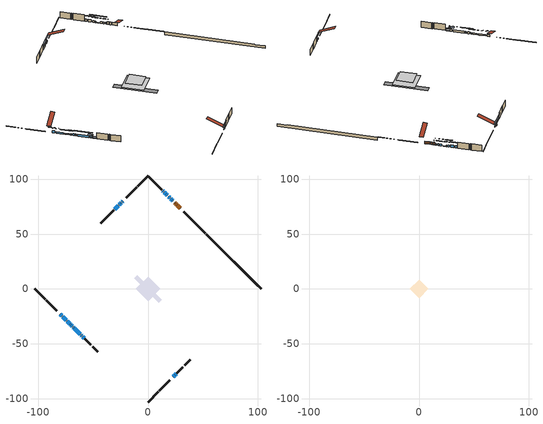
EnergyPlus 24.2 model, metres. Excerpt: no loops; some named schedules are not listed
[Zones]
conditioned space
 floor outside (Floor1 construction): -1.48,0 0,1.48 1.48,0 0,-1.48 z0.23
 floor adiabatic (AdiabaticFloorConstruction): -11.37,0 0,11.37 11.37,0 0,-11.37 z2.67
 floor foundation (Slab1 construction): -12.5,9.57 -9.57,12.5 12.5,-9.57 9.57,-12.5 z-2.11
 wall outside (RimJoist1 construction): 0,-102.84 9.54,-93.3 / -102.84,0 -93.3,-9.54 / 0,102.84 -9.54,93.3 / 52.18,50.66 42.65,60.2 z0.23:0.53
 wall outside (RimJoist2 construction): 10.19,-92.65 19.57,-83.27 / -92.65,-10.19 -83.27,-19.57 / -10.19,92.65 -19.57,83.27 / 41.99,60.85 32.61,70.23 z0.23:0.53
 wall outside (AdiabaticWallConstruction 1): 29.14,73.71 26.69,76.15 / 26.03,76.81 25.39,77.45 / 24.74,78.1 24.2,78.64 z0.23:2.26
 wall outside (AdiabaticWallConstruction): 23.54,79.3 23.24,79.6 / -70.58,-32.26 -70.28,-32.56 / 22.59,80.25 22.15,80.69 / 21.5,81.34 20.64,82.2 / -23.05,79.79 -23.48,79.36 / 18.32,84.52 18.2,84.64 / -25.29,77.55 -26.25,76.59 / 17.55,85.29 16.78,86.07 z0.23:1.45; 23.05,-79.79 24.22,-78.62 / -77.74,-25.1 -74.23,-28.61 / -73.57,-29.27 -71.24,-31.6 / -26.91,75.93 -30.41,72.43 z0.23:1.25; -79.79,-23.05 -78.39,-24.45 / -60.83,-42.01 -60.07,-42.77 z0.23:1.86; 24.87,-77.97 25.66,-77.18 / -69.63,-33.21 -68.77,-34.08 / -68.11,-34.73 -67.68,-35.16 / -67.02,-35.82 -61.48,-41.36 z0.23:1.68; 19.98,82.86 18.98,83.86 / -24.13,78.71 -24.64,78.2 z0.23:0.51; -59.42,-43.42 -58.16,-44.68 z0.23:0.44; 16.12,86.72 14.65,88.19 / 13.99,88.85 13.22,89.62 z0.23:2.01
 wall outside (Wall1 construction): 26.32,-76.52 31.83,-71.01 / -57.5,-45.34 -51.99,-50.85 / -31.07,71.77 -36.58,66.26 / 12.56,90.28 7.05,95.79 z0.23:5.11
 wall outside (Wall2 construction): 32.49,-70.35 32.71,-70.13 / -51.33,-51.51 -51.11,-51.73 / -37.24,65.6 -37.46,65.38 / 6.39,96.45 6.17,96.67 z0.23:5.11
 wall outside (Wall3 construction): 33.37,-69.47 38.22,-64.62 / -50.45,-52.39 -45.6,-57.24 / -38.12,64.72 -42.97,59.87 / 5.51,97.33 0.66,102.18 z0.23:5.11
 wall foundation (FoundationWall1 construction): 52.84,50,-2.11 52.84,50,0.23 97.84,5,0.23 97.84,5,-0.1 102.84,0,-0.1 102.84,0,-2.11
 window (WindowConstruction 15): 23.54,79.3 23.24,79.6 z0.23:1.45
 window (WindowConstruction 4): 23.05,-79.79 24.22,-78.63 z0.23:1.24
 window (WindowConstruction 5): -79.79,-23.05 -78.39,-24.45 z0.23:1.85
 window (WindowConstruction 6): -77.74,-25.1 -74.23,-28.61 z0.23:1.24
 window (WindowConstruction 7): -73.57,-29.27 -71.24,-31.6 z0.23:1.24
 window (WindowConstruction 16): -70.58,-32.26 -70.28,-32.56 z0.23:1.45
 window (WindowConstruction 8): 22.59,80.25 22.16,80.68 z0.23:1.45
 window (WindowConstruction 9): 21.5,81.34 20.64,82.2 z0.23:1.45
 window (WindowConstruction 10): -23.05,79.79 -23.48,79.36 z0.23:1.45
 window (WindowConstruction 11): 24.87,-77.97 25.66,-77.18 z0.23:1.68
 window (WindowConstruction 12): -69.63,-33.21 -68.77,-34.07 z0.23:1.68
 window (WindowConstruction 13): -68.11,-34.73 -67.68,-35.16 z0.23:1.68
 window (WindowConstruction 14): -67.02,-35.82 -61.48,-41.36 z0.23:1.68
 window (WindowConstruction 17): -60.83,-42.01 -60.07,-42.77 z0.23:1.85
 window (WindowConstruction 20): 19.98,82.86 18.98,83.86 z0.23:0.51
 window (WindowConstruction 21): 18.32,84.52 18.2,84.64 z0.23:1.45
 window (WindowConstruction 22): -24.13,78.71 -24.64,78.2 z0.23:0.51
 window (WindowConstruction 18): -59.42,-43.42 -58.16,-44.68 z0.23:0.43
 window (WindowConstruction 19): -25.29,77.55 -26.25,76.59 z0.23:1.45
 window (WindowConstruction): 17.55,85.29 16.78,86.06 z0.23:1.45
 window (WindowConstruction 1): 16.12,86.72 14.65,88.19 z0.23:2.01
 window (WindowConstruction 2): 13.99,88.85 13.22,89.62 z0.23:2.01
 window (WindowConstruction 3): -26.91,75.93 -30.41,72.43 z0.23:1.24
 door (Door): 29.13,73.71 26.69,76.15 z0.23:2.26
 door (Door 1): 26.03,76.81 25.39,77.45 z0.23:2.26
 door (Door 2): 24.74,78.11 24.2,78.64 z0.23:2.26
 ceiling adiabatic (AdiabaticFloorConstruction): 0,-11.37 11.37,0 0,11.37 -11.37,0 z2.67
attic - vented
 floor to conditioned space (Floor2 construction Reversed): -8.32,0 0,8.32 8.32,0 0,-8.32 z5.11
 roof outside (Roof1 construction): 22.39,-80.45,5.11 14.4,-72.46,9.82 12.23,-74.62,9.82 20.23,-82.62,5.11; -80.45,-22.39,5.11 -72.46,-14.4,9.82 -74.62,-12.23,9.82 -82.62,-20.23,5.11; -22.39,80.45,5.11 -14.4,72.46,9.82 -12.23,74.62,9.82 -20.23,82.62,5.11; 29.79,73.05,5.11 21.8,65.06,9.82 23.96,62.89,9.82 31.96,70.88,5.11
shading: 26.08,-76.76 21.18,-81.66 21.47,-81.95 26.37,-77.05 z3.88; -76.53,-26.31 -81.66,-21.18 -81.95,-21.47 -76.82,-26.61 z4.49; -72.36,-30.48 -79.6,-23.24 -79.89,-23.53 -72.66,-30.77 z3.88; -69.37,-33.47 -75.44,-27.4 -75.73,-27.69 -69.66,-33.76 z3.88; 20.29,82.55 24.45,78.39 24.74,78.68 20.58,82.84 z4.09; 18.77,84.07 23.36,79.48 23.66,79.77 19.06,84.36 z4.09; -25.34,77.5 -21.18,81.66 -21.47,81.95 -25.64,77.79 z4.09; 27.53,-75.31 23.01,-79.83 23.3,-80.13 27.82,-75.6 z4.32; -66.9,-35.94 -71.49,-31.35 -71.79,-31.64 -67.19,-36.23 z4.32; -65.81,-37.03 -69.98,-32.86 -70.27,-33.16 -66.1,-37.32 z4.32; -59.62,-43.22 -68.89,-33.95 -69.18,-34.24 -59.91,-43.51 z4.32; -59.21,-43.63 -61.69,-41.15 -62.77,-42.23 -60.29,-44.7 z3.07; 15.17,87.67 23.78,79.06 24.07,79.35 15.46,87.96 z5.89; -24.85,77.99 -23.92,78.92 -24.57,79.56 -25.49,78.64 z0.81; -57.3,-45.54 -60.28,-42.56 -61.35,-43.64 -58.37,-46.62 z1.65; 14.91,87.93 19.41,83.43 19.71,83.72 15.2,88.22 z4.09; 12.78,90.06 17.99,84.85 18.28,85.15 13.07,90.35 z4.65; 11.35,91.49 15.86,86.98 16.15,87.27 11.64,91.78 z4.65; -32.28,70.56 -25.04,77.8 -25.33,78.09 -32.57,70.85 z3.88
[Building]
Building 1: Terrain=Suburbs
[Site:Location]
Toronto City Centre_ON: Latitude {deg}=43.63; Longitude {deg}=-79.39; Time Zone {hr}=-5; Elevation {m}=77; Keep Site Location Information=Yes
[Site:GroundTemperature:Shallow]
5.01852, 3.26908, 3.12898, 3.95918, 7.29196, 10.6092, 13.4851, 15.3069, 15.4617, 13.9799, 11.1774, 7.9619
[Site:WaterMainsTemperature]
Calculation Method=Schedule; Temperature Schedule=mains temperature schedule
[Material] Roughness=Rough; Thermal Absorptance=0.9
Name | Thickness {m} | Conductivity {W/m-K} | Density {kg/m3} | Specific Heat {J/kg-K} | Solar Absorptance | Visible Absorptance
asphalt or fiberglass shingles | 0.00635 | 0.162714 | 1121.4 | 1465.45 | 0.4 | 0.4
ceiling loosefill ins | 0.169333 | 0.0480833 | 16.02 | 1046.75 | 0.7 | 0.7
ceiling stud and cavity | 0.1397 | 0.0874721 | 65.682 | 1177.47 | 0.7 | 0.7
concrete 4.0 in. | 0.1016 | 1.803125 | 2242.8 | 837.4 | 0.7 | 0.7
concrete 8.0 in. | 0.2032 | 1.803125 | 2242.8 | 837.4 | 0.7 | 0.7
door material | 0.04445 | 0.053851 | 512.64 | 1214.23 | 0.7 | 0.7
door material 1 | 0.04445 | 0.188738 | 512.64 | 1214.23 | 0.7 | 0.7
exterior vertical ins | 0.00241454 | 0.029427 | 32.04 | 1214.23 | 0.7 | 0.7
floor covering | 0.0127 | 0.0433444 | 54.468 | 1339.84 | 0.6 | 0.6
floor rigid ins | 0.103632 | 0.029427 | 32.04 | 1214.23 | 0.7 | 0.7
floor rigid ins 1; wall rigid ins 1 | 0.512978 | 0.029427 | 32.04 | 1214.23 | 0.7 | 0.7
floor stud and cavity | 0.1397 | 0.270595 | 92.3553 | 1139.71 | 0.7 | 0.7
floor stud and cavity 1 | 0.1397 | 1.75129 | 37.0049 | 1207.88 | 0.7 | 0.7
furniture material conditioned space 1 | 0.1524 | 0.115458 | 640.8 | 1214.23 | 0.6 | 0.6
gypsum board | 0.0127 | 0.160291 | 801 | 837.4 | 0.6 | 0.6
gypsum board 1 | 0.0127 | 0.160291 | 801 | 837.4 | 0.7 | 0.7
osb sheathing 0.5 in. | 0.0127 | 0.115458 | 512.64 | 1214.23 | 0.7 | 0.7
osb sheathing 0.75 in. | 0.01905 | 0.115458 | 512.64 | 1214.23 | 0.7 | 0.7
osb sheathing 2.0 in. | 0.0508 | 0.115458 | 512.64 | 1214.23 | 0.7 | 0.7
rim joist rigid ins; wall rigid ins | 0.051816 | 0.029427 | 32.04 | 1214.23 | 0.7 | 0.7
rim joist stud and cavity | 0.0508 | 0.0343624 | 125.044 | 1163.47 | 0.6 | 0.6
rim joist stud and cavity 1 | 0.0508 | 0.254006 | 125.044 | 1163.47 | 0.6 | 0.6
wall stud and cavity | 0.1397 | 0.15346 | 139.0536 | 1170.24 | 0.7 | 0.7
wall stud and cavity 1 | 0.1397 | 0.327855 | 139.0536 | 1170.24 | 0.7 | 0.7
wall stud and cavity 2 | 0.1397 | 0.157107 | 139.0536 | 1170.24 | 0.7 | 0.7
wall stud and cavity 3 | 0.0889 | 0.380278 | 52.3479 | 1209.89 | 0.7 | 0.7
wall stud and cavity 4 | 0.0889 | 0.391764 | 83.0341 | 1211.67 | 0.7 | 0.7
wood siding | 0.0254 | 0.102417 | 544.68 | 1172.36 | 0.4 | 0.4
wood siding 1; wood siding 2; wood siding 3 | 0.0254 | 0.102417 | 544.68 | 1172.36 | 0.7 | 0.7
[WindowMaterial:SimpleGlazingSystem]
Name | U-Factor {W/m2-K} | Solar Heat Gain Coefficient
WindowMaterial | 2.77825 | 0.66
WindowMaterial 1 | 2.79471 | 0.66
WindowMaterial 10 | 2.77541 | 0.54
WindowMaterial 11 | 2.75553 | 0.6
WindowMaterial 12 | 6.76988 | 0.73
WindowMaterial 13 | 2.78165 | 0.67
WindowMaterial 14 | 2.705567 | 0.45
WindowMaterial 15 | 3.07861 | 0.49
WindowMaterial 2 | 2.78847 | 0.62
WindowMaterial 3 | 2.78676 | 0.61
WindowMaterial 4 | 2.78619 | 0.6
WindowMaterial 5 | 2.78052 | 0.67
WindowMaterial 6 | 2.77314 | 0.53
WindowMaterial 7 | 2.78449 | 0.56
WindowMaterial 8 | 2.96789 | 0.62
WindowMaterial 9 | 2.787898 | 0.61
[Construction]
AdiabaticFloorConstruction: floor stud and cavity 1, floor rigid ins 1, osb sheathing 0.75 in., floor covering
AdiabaticWallConstruction: wood siding 2, wall rigid ins 1, wall stud and cavity 3, gypsum board
AdiabaticWallConstruction 1: wood siding 3, wall rigid ins 1, wall stud and cavity 3, gypsum board
Door; Door 1: door material
Door 2: door material 1
Floor1 construction: floor stud and cavity, floor rigid ins, osb sheathing 0.75 in., floor covering
Floor2 construction Reversed: gypsum board, ceiling stud and cavity, ceiling loosefill ins
FoundationWall1 construction: concrete 8.0 in., gypsum board 1
furniture construction conditioned space 1: furniture material conditioned space 1
PartitionWallConstruction: gypsum board, wall stud and cavity 4, gypsum board
RimJoist1 construction: wood siding 1, rim joist rigid ins, osb sheathing 2.0 in., rim joist stud and cavity
RimJoist2 construction: wood siding 1, rim joist rigid ins, osb sheathing 2.0 in., rim joist stud and cavity 1
Roof1 construction: asphalt or fiberglass shingles
Slab1 construction: concrete 4.0 in.
Wall1 construction: wood siding, wall rigid ins, osb sheathing 0.5 in., wall stud and cavity, gypsum board
Wall2 construction: wood siding, wall rigid ins, osb sheathing 0.5 in., wall stud and cavity 1, gypsum board
Wall3 construction: wood siding, wall rigid ins, osb sheathing 0.5 in., wall stud and cavity 2, gypsum board
WindowConstruction: WindowMaterial
WindowConstruction 1: WindowMaterial 1
WindowConstruction 10: WindowMaterial 8
WindowConstruction 11; WindowConstruction 14; WindowConstruction 3; WindowConstruction 4; WindowConstruction 6: WindowMaterial 3
WindowConstruction 12: WindowMaterial 9
WindowConstruction 13: WindowMaterial 10
WindowConstruction 15: WindowMaterial 11
WindowConstruction 16: WindowMaterial 12
WindowConstruction 17: WindowMaterial 13
WindowConstruction 18: WindowMaterial 14
WindowConstruction 19; WindowConstruction 7: WindowMaterial 5
WindowConstruction 2: WindowMaterial 2
WindowConstruction 20; WindowConstruction 21; WindowConstruction 22: WindowMaterial 15
WindowConstruction 5: WindowMaterial 4
WindowConstruction 8: WindowMaterial 6
WindowConstruction 9: WindowMaterial 7
[Zone] Multiplier=1; Part of Total Floor Area=Yes
Name | Volume {m3}
attic - vented | 104.405
conditioned space | 1025.8
[Space]
Name | Zone | Volume {m3}
attic - vented 1 | attic - vented | 104.405
conditioned space 1 | conditioned space | 1025.8
[ZoneInfiltration:EffectiveLeakageArea]
infil attic - vented 1: Zone or Space=attic - vented 1; Schedule=Always On Discrete; Effective Air Leakage Area {cm2}=5828.63; Stack Coefficient=0.000327526; Wind Coefficient=1.22277e-05
[ZoneMixing]
whole house fan mix: Zone or Space=attic - vented; Schedule=Always On Continuous; Design Flow Rate Calculation Method=Flow/Zone; Design Flow Rate {m3/s}=0; Source Zone or Space=conditioned space
[SurfaceProperty:ExposedFoundationPerimeter]
Slab1: Exposed Perimeter Calculation Method=TotalExposedPerimeter; Total Exposed Perimeter {m}=70.713
[InternalMass] Zone or ZoneList=conditioned space; Space or SpaceList=conditioned space 1
Name | Construction | Surface Area {m2}
furniture mass conditioned space 1 | furniture construction conditioned space 1 | 156.976
partition wall mass | PartitionWallConstruction | 392.44
[Lights]
interior lighting: Zone or ZoneList or Space or SpaceList=conditioned space 1; Schedule=interior lighting schedule; Design Level Calculation Method=LightingLevel; Lighting Level {W}=343.2; Return Air Fraction=0; Fraction Radiant=0.6; Fraction Visible=0.2; Fraction Replaceable=1
[People]
occupants: Zone or ZoneList or Space or SpaceList=conditioned space 1; Number of People Schedule=occupants schedule; Number of People Calculation Method=People; Number of People=3; Fraction Radiant=0.314171; Sensible Heat Fraction=0.56303; Activity Level Schedule=occupants activity schedule; Carbon Dioxide Generation Rate {m3/s-W}=0; Enable ASHRAE 55 Comfort Warnings=No; Mean Radiant Temperature Calculation Type=EnclosureAveraged
[ElectricEquipment] Zone or ZoneList or Space or SpaceList=conditioned space 1; Design Level Calculation Method=EquipmentLevel
Name | Schedule | Design Level {W} | Fraction Latent | Fraction Radiant | Fraction Lost
clothes dryer | clothes dryer schedule | 140.772 | 0.015 | 0.081 | 0.85
clothes washer | clothes washer schedule | 32.1985 | 0.03 | 0.162 | 0.7
cooking range | cooking range schedule | 215.147 | 0.08 | 0.432 | 0.2
dishwasher | dishwasher schedule | 66.8632 | 0.3 | 0.18 | 0.4
fridge | fridge schedule | 72.9452 | 0 | 0.6 | 0
mech vent bath fan 0 | mech vent bath fan 0 schedule | 35.8 | 0 | 0 | 1
mech vent bath fan 1 | mech vent bath fan 1 schedule | 35.8 | 0 | 0 | 1
mech vent bath fan 2 | mech vent bath fan 2 schedule | 79 | 0 | 0 | 1
mech vent house fan | mech vent house fan schedule | 0 | 0 | 0 | 1
mech vent house fan cfis | mech vent house fan cfis schedule | 0 | 0 | 0 | 0
misc plug loads | misc plug loads schedule | 494.7 | 0.045 | 0.513 | 0.1
whole house fan | Always On Discrete | 0 | 0 | 0 | 1
[OtherEquipment] Zone or ZoneList or Space or SpaceList=conditioned space 1; Design Level Calculation Method=EquipmentLevel
Name | Fuel Type | Schedule | Design Level {W} | Fraction Latent | Fraction Radiant | Fraction Lost
clothes dryer 1 | Electricity | clothes dryer schedule | 0 | 0.015 | 0.081 | 0.85
cooking range 1 | Electricity | cooking range schedule | 0 | 0.08 | 0.432 | 0.2
general water use latent | None | general water use schedule | 62.594 | 1 | 0 | 0
general water use sensible | None | general water use schedule | -61.6891 | 0 | 0.6 | 0
mech vent house fan latent load | None | Always On Discrete | 0 | 1 | 0 | 0
mech vent house fan sensible load | None | Always On Discrete | 0 | 0 | 0 | 0
water heater energy adjustment1 | Propane | Always On Discrete | 0.01 | 0 | 0 | 1
[ZoneInfiltration:DesignFlowRate] Zone or ZoneList or Space or SpaceList=conditioned space 1; Schedule=Always On Discrete; Design Flow Rate Calculation Method=Flow/Zone; Design Flow Rate {m3/s}=0
infil flow; natural vent flow; whole house fan flow
[Foundation:Kiva]
Foundation Kiva 1: Initial Indoor Air Temperature {C}=18; Wall Height Above Grade {m}=0.230002; Wall Depth Below Slab {m}=0.2032; Custom Block Material Name 1=exterior vertical ins; Custom Block Depth 1 {m}=2.34001; Custom Block X Position 1 {m}=0.2159; Custom Block Z Position 1 {m}=0
[Foundation:Kiva:Settings]
Soil Conductivity {W/m-K}=0.849921; Soil Density {kg/m3}=1842.3; Soil Specific Heat {J/kg-K}=418.7; Ground Solar Absorptivity=0.9; Ground Thermal Absorptivity=0.9; Ground Surface Roughness {m}=0.03; Far-Field Width {m}=40; Deep-Ground Boundary Condition=ZeroFlux; Deep-Ground Depth {m}=40; Minimum Cell Dimension {m}=0.2; Maximum Cell Growth Coefficient=3; Simulation Timestep=Timestep
[Exterior:Lights]
exterior lighting: Schedule=exterior lighting schedule; Design Level {W}=75.6
[Schedule:Constant]
Name | Hourly Value
Always On Continuous; mech vent house fan schedule; mech vent house fan cfis schedule; Always On Discrete | 1
occupants activity schedule | 117.228
fridge schedule | 0
[Schedule:Week:Daily]
interior lighting schedule Week Rule - Jan1-Jan27: interior lighting schedule day, interior lighting schedule day, interior lighting schedule day, interior lighting schedule day, interior lighting schedule day, interior lighting schedule day, interior lighting schedule day, interior lighting schedule default day, interior lighting schedule default day, interior lighting schedule default day, interior lighting schedule default day, interior lighting schedule default day
interior lighting schedule Week Rule - Jan28-Feb3: interior lighting schedule day, interior lighting schedule day, interior lighting schedule day, interior lighting schedule day, interior lighting schedule day 1, interior lighting schedule day 1, interior lighting schedule day 1, interior lighting schedule default day, interior lighting schedule default day, interior lighting schedule default day, interior lighting schedule default day, interior lighting schedule default day
interior lighting schedule Week Rule - Feb4-Feb24: interior lighting schedule day 1, interior lighting schedule day 1, interior lighting schedule day 1, interior lighting schedule day 1, interior lighting schedule day 1, interior lighting schedule day 1, interior lighting schedule day 1, interior lighting schedule default day, interior lighting schedule default day, interior lighting schedule default day, interior lighting schedule default day, interior lighting schedule default day
interior lighting schedule Week Rule - Feb25-Mar3: interior lighting schedule day 1, interior lighting schedule day 1, interior lighting schedule day 1, interior lighting schedule day 1, interior lighting schedule day 2, interior lighting schedule day 2, interior lighting schedule day 2, interior lighting schedule default day, interior lighting schedule default day, interior lighting schedule default day, interior lighting schedule default day, interior lighting schedule default day
interior lighting schedule Week Rule - Mar4-Mar31: interior lighting schedule day 2, interior lighting schedule day 2, interior lighting schedule day 2, interior lighting schedule day 2, interior lighting schedule day 2, interior lighting schedule day 2, interior lighting schedule day 2, interior lighting schedule default day, interior lighting schedule default day, interior lighting schedule default day, interior lighting schedule default day, interior lighting schedule default day
interior lighting schedule Week Rule - Apr1-Apr28: interior lighting schedule day 3, interior lighting schedule day 3, interior lighting schedule day 3, interior lighting schedule day 3, interior lighting schedule day 3, interior lighting schedule day 3, interior lighting schedule day 3, interior lighting schedule default day, interior lighting schedule default day, interior lighting schedule default day, interior lighting schedule default day, interior lighting schedule default day
interior lighting schedule Week Rule - Apr29-May5: interior lighting schedule day 3, interior lighting schedule day 3, interior lighting schedule day 4, interior lighting schedule day 4, interior lighting schedule day 4, interior lighting schedule day 4, interior lighting schedule day 4, interior lighting schedule default day, interior lighting schedule default day, interior lighting schedule default day, interior lighting schedule default day, interior lighting schedule default day
interior lighting schedule Week Rule - May6-May26: interior lighting schedule day 4, interior lighting schedule day 4, interior lighting schedule day 4, interior lighting schedule day 4, interior lighting schedule day 4, interior lighting schedule day 4, interior lighting schedule day 4, interior lighting schedule default day, interior lighting schedule default day, interior lighting schedule default day, interior lighting schedule default day, interior lighting schedule default day
interior lighting schedule Week Rule - May27-Jun2: interior lighting schedule day 4, interior lighting schedule day 4, interior lighting schedule day 4, interior lighting schedule day 4, interior lighting schedule day 4, interior lighting schedule day 5, interior lighting schedule day 5, interior lighting schedule default day, interior lighting schedule default day, interior lighting schedule default day, interior lighting schedule default day, interior lighting schedule default day
interior lighting schedule Week Rule - Jun3-Jun30: interior lighting schedule day 5, interior lighting schedule day 5, interior lighting schedule day 5, interior lighting schedule day 5, interior lighting schedule day 5, interior lighting schedule day 5, interior lighting schedule day 5, interior lighting schedule default day, interior lighting schedule default day, interior lighting schedule default day, interior lighting schedule default day, interior lighting schedule default day
interior lighting schedule Week Rule - Jul1-Jul28: interior lighting schedule day 6, interior lighting schedule day 6, interior lighting schedule day 6, interior lighting schedule day 6, interior lighting schedule day 6, interior lighting schedule day 6, interior lighting schedule day 6, interior lighting schedule default day, interior lighting schedule default day, interior lighting schedule default day, interior lighting schedule default day, interior lighting schedule default day
interior lighting schedule Week Rule - Jul29-Aug4: interior lighting schedule day 6, interior lighting schedule day 6, interior lighting schedule day 6, interior lighting schedule day 7, interior lighting schedule day 7, interior lighting schedule day 7, interior lighting schedule day 7, interior lighting schedule default day, interior lighting schedule default day, interior lighting schedule default day, interior lighting schedule default day, interior lighting schedule default day
interior lighting schedule Week Rule - Aug5-Aug25: interior lighting schedule day 7, interior lighting schedule day 7, interior lighting schedule day 7, interior lighting schedule day 7, interior lighting schedule day 7, interior lighting schedule day 7, interior lighting schedule day 7, interior lighting schedule default day, interior lighting schedule default day, interior lighting schedule default day, interior lighting schedule default day, interior lighting schedule default day
interior lighting schedule Week Rule - Aug26-Sep1: interior lighting schedule day 7, interior lighting schedule day 7, interior lighting schedule day 7, interior lighting schedule day 7, interior lighting schedule day 7, interior lighting schedule day 7, interior lighting schedule day 8, interior lighting schedule default day, interior lighting schedule default day, interior lighting schedule default day, interior lighting schedule default day, interior lighting schedule default day
interior lighting schedule Week Rule - Sep2-Sep29: interior lighting schedule day 8, interior lighting schedule day 8, interior lighting schedule day 8, interior lighting schedule day 8, interior lighting schedule day 8, interior lighting schedule day 8, interior lighting schedule day 8, interior lighting schedule default day, interior lighting schedule default day, interior lighting schedule default day, interior lighting schedule default day, interior lighting schedule default day
interior lighting schedule Week Rule - Sep30-Oct6: interior lighting schedule day 8, interior lighting schedule day 9, interior lighting schedule day 9, interior lighting schedule day 9, interior lighting schedule day 9, interior lighting schedule day 9, interior lighting schedule day 9, interior lighting schedule default day, interior lighting schedule default day, interior lighting schedule default day, interior lighting schedule default day, interior lighting schedule default day
interior lighting schedule Week Rule - Oct7-Oct27: interior lighting schedule day 9, interior lighting schedule day 9, interior lighting schedule day 9, interior lighting schedule day 9, interior lighting schedule day 9, interior lighting schedule day 9, interior lighting schedule day 9, interior lighting schedule default day, interior lighting schedule default day, interior lighting schedule default day, interior lighting schedule default day, interior lighting schedule default day
interior lighting schedule Week Rule - Oct28-Nov3: interior lighting schedule day 9, interior lighting schedule day 9, interior lighting schedule day 9, interior lighting schedule day 9, interior lighting schedule day 10, interior lighting schedule day 10, interior lighting schedule day 10, interior lighting schedule default day, interior lighting schedule default day, interior lighting schedule default day, interior lighting schedule default day, interior lighting schedule default day
interior lighting schedule Week Rule - Nov4-Nov24: interior lighting schedule day 10, interior lighting schedule day 10, interior lighting schedule day 10, interior lighting schedule day 10, interior lighting schedule day 10, interior lighting schedule day 10, interior lighting schedule day 10, interior lighting schedule default day, interior lighting schedule default day, interior lighting schedule default day, interior lighting schedule default day, interior lighting schedule default day
interior lighting schedule Week Rule - Nov25-Dec1: interior lighting schedule day 10, interior lighting schedule day 10, interior lighting schedule day 10, interior lighting schedule day 10, interior lighting schedule day 10, interior lighting schedule day 10, interior lighting schedule day 11, interior lighting schedule default day, interior lighting schedule default day, interior lighting schedule default day, interior lighting schedule default day, interior lighting schedule default day
interior lighting schedule Week Rule - Dec2-Dec31: interior lighting schedule day 11, interior lighting schedule day 11, interior lighting schedule day 11, interior lighting schedule day 11, interior lighting schedule day 11, interior lighting schedule day 11, interior lighting schedule day 11, interior lighting schedule default day, interior lighting schedule default day, interior lighting schedule default day, interior lighting schedule default day, interior lighting schedule default day
occupants schedule Week Rule - Jan1-Dec31: occupants schedule day, occupants schedule day, occupants schedule day, occupants schedule day, occupants schedule day, occupants schedule day, occupants schedule day, occupants schedule default day, occupants schedule default day, occupants schedule default day, occupants schedule default day, occupants schedule default day
clothes dryer schedule Week Rule - Jan1-Dec31: clothes dryer schedule day, clothes dryer schedule day, clothes dryer schedule day, clothes dryer schedule day, clothes dryer schedule day, clothes dryer schedule day, clothes dryer schedule day, clothes dryer schedule default day, clothes dryer schedule default day, clothes dryer schedule default day, clothes dryer schedule default day, clothes dryer schedule default day
clothes washer schedule Week Rule - Jan1-Dec31: clothes washer schedule day, clothes washer schedule day, clothes washer schedule day, clothes washer schedule day, clothes washer schedule day, clothes washer schedule day, clothes washer schedule day, clothes washer schedule default day, clothes washer schedule default day, clothes washer schedule default day, clothes washer schedule default day, clothes washer schedule default day
cooking range schedule Week Rule - Jan1-Dec31: cooking range schedule day, cooking range schedule day, cooking range schedule day, cooking range schedule day, cooking range schedule day, cooking range schedule day, cooking range schedule day, cooking range schedule default day, cooking range schedule default day, cooking range schedule default day, cooking range schedule default day, cooking range schedule default day
dishwasher schedule Week Rule - Jan1-Dec31: dishwasher schedule day, dishwasher schedule day, dishwasher schedule day, dishwasher schedule day, dishwasher schedule day, dishwasher schedule day, dishwasher schedule day, dishwasher schedule default day, dishwasher schedule default day, dishwasher schedule default day, dishwasher schedule default day, dishwasher schedule default day
mech vent bath fan 0 schedule Week Rule - Jan1-Dec31: mech vent bath fan 0 schedule day, mech vent bath fan 0 schedule day, mech vent bath fan 0 schedule day, mech vent bath fan 0 schedule day, mech vent bath fan 0 schedule day, mech vent bath fan 0 schedule day, mech vent bath fan 0 schedule day, mech vent bath fan 0 schedule default day, mech vent bath fan 0 schedule default day, mech vent bath fan 0 schedule default day, mech vent bath fan 0 schedule default day, mech vent bath fan 0 schedule default day
mech vent bath fan 1 schedule Week Rule - Jan1-Dec31: mech vent bath fan 1 schedule day, mech vent bath fan 1 schedule day, mech vent bath fan 1 schedule day, mech vent bath fan 1 schedule day, mech vent bath fan 1 schedule day, mech vent bath fan 1 schedule day, mech vent bath fan 1 schedule day, mech vent bath fan 1 schedule default day, mech vent bath fan 1 schedule default day, mech vent bath fan 1 schedule default day, mech vent bath fan 1 schedule default day, mech vent bath fan 1 schedule default day
mech vent bath fan 2 schedule Week Rule - Jan1-Dec31: mech vent bath fan 2 schedule day, mech vent bath fan 2 schedule day, mech vent bath fan 2 schedule day, mech vent bath fan 2 schedule day, mech vent bath fan 2 schedule day, mech vent bath fan 2 schedule day, mech vent bath fan 2 schedule day, mech vent bath fan 2 schedule default day, mech vent bath fan 2 schedule default day, mech vent bath fan 2 schedule default day, mech vent bath fan 2 schedule default day, mech vent bath fan 2 schedule default day
misc plug loads schedule Week Rule - Jan1-Dec31: misc plug loads schedule day, misc plug loads schedule day, misc plug loads schedule day, misc plug loads schedule day, misc plug loads schedule day, misc plug loads schedule day, misc plug loads schedule day, misc plug loads schedule default day, misc plug loads schedule default day, misc plug loads schedule default day, misc plug loads schedule default day, misc plug loads schedule default day
general water use schedule Week Rule - Jan1-Dec31: general water use schedule day, general water use schedule day, general water use schedule day, general water use schedule day, general water use schedule day, general water use schedule day, general water use schedule day, general water use schedule default day, general water use schedule default day, general water use schedule default day, general water use schedule default day, general water use schedule default day
exterior lighting schedule Week Rule - Jan1-Jan27: exterior lighting schedule day, exterior lighting schedule day, exterior lighting schedule day, exterior lighting schedule day, exterior lighting schedule day, exterior lighting schedule day, exterior lighting schedule day, exterior lighting schedule default day, exterior lighting schedule default day, exterior lighting schedule default day, exterior lighting schedule default day, exterior lighting schedule default day
exterior lighting schedule Week Rule - Jan28-Feb3: exterior lighting schedule day, exterior lighting schedule day, exterior lighting schedule day, exterior lighting schedule day, exterior lighting schedule day 1, exterior lighting schedule day 1, exterior lighting schedule day 1, exterior lighting schedule default day, exterior lighting schedule default day, exterior lighting schedule default day, exterior lighting schedule default day, exterior lighting schedule default day
exterior lighting schedule Week Rule - Feb4-Feb24: exterior lighting schedule day 1, exterior lighting schedule day 1, exterior lighting schedule day 1, exterior lighting schedule day 1, exterior lighting schedule day 1, exterior lighting schedule day 1, exterior lighting schedule day 1, exterior lighting schedule default day, exterior lighting schedule default day, exterior lighting schedule default day, exterior lighting schedule default day, exterior lighting schedule default day
exterior lighting schedule Week Rule - Feb25-Mar3: exterior lighting schedule day 1, exterior lighting schedule day 1, exterior lighting schedule day 1, exterior lighting schedule day 1, exterior lighting schedule day 2, exterior lighting schedule day 2, exterior lighting schedule day 2, exterior lighting schedule default day, exterior lighting schedule default day, exterior lighting schedule default day, exterior lighting schedule default day, exterior lighting schedule default day
exterior lighting schedule Week Rule - Mar4-Mar31: exterior lighting schedule day 2, exterior lighting schedule day 2, exterior lighting schedule day 2, exterior lighting schedule day 2, exterior lighting schedule day 2, exterior lighting schedule day 2, exterior lighting schedule day 2, exterior lighting schedule default day, exterior lighting schedule default day, exterior lighting schedule default day, exterior lighting schedule default day, exterior lighting schedule default day
exterior lighting schedule Week Rule - Apr1-Apr28: exterior lighting schedule day 3, exterior lighting schedule day 3, exterior lighting schedule day 3, exterior lighting schedule day 3, exterior lighting schedule day 3, exterior lighting schedule day 3, exterior lighting schedule day 3, exterior lighting schedule default day, exterior lighting schedule default day, exterior lighting schedule default day, exterior lighting schedule default day, exterior lighting schedule default day
exterior lighting schedule Week Rule - Apr29-May5: exterior lighting schedule day 3, exterior lighting schedule day 3, exterior lighting schedule day 4, exterior lighting schedule day 4, exterior lighting schedule day 4, exterior lighting schedule day 4, exterior lighting schedule day 4, exterior lighting schedule default day, exterior lighting schedule default day, exterior lighting schedule default day, exterior lighting schedule default day, exterior lighting schedule default day
exterior lighting schedule Week Rule - May6-May26: exterior lighting schedule day 4, exterior lighting schedule day 4, exterior lighting schedule day 4, exterior lighting schedule day 4, exterior lighting schedule day 4, exterior lighting schedule day 4, exterior lighting schedule day 4, exterior lighting schedule default day, exterior lighting schedule default day, exterior lighting schedule default day, exterior lighting schedule default day, exterior lighting schedule default day
[Schedule:Year]
interior lighting schedule: interior lighting schedule Week Rule - Jan1-Jan27, 1, 1, 1, 27, interior lighting schedule Week Rule - Jan28-Feb3, 1, 28, 2, 3, interior lighting schedule Week Rule - Feb4-Feb24, 2, 4, 2, 24, interior lighting schedule Week Rule - Feb25-Mar3, 2, 25, 3, 3, interior lighting schedule Week Rule - Mar4-Mar31, 3, 4, 3, 31, interior lighting schedule Week Rule - Apr1-Apr28, 4, 1, 4, 28, interior lighting schedule Week Rule - Apr29-May5, 4, 29, 5, 5, interior lighting schedule Week Rule - May6-May26, 5, 6, 5, 26, interior lighting schedule Week Rule - May27-Jun2, 5, 27, 6, 2, interior lighting schedule Week Rule - Jun3-Jun30, 6, 3, 6, 30, interior lighting schedule Week Rule - Jul1-Jul28, 7, 1, 7, 28, interior lighting schedule Week Rule - Jul29-Aug4, 7, 29, 8, 4, interior lighting schedule Week Rule - Aug5-Aug25, 8, 5, 8, 25, interior lighting schedule Week Rule - Aug26-Sep1, 8, 26, 9, 1, interior lighting schedule Week Rule - Sep2-Sep29, 9, 2, 9, 29, interior lighting schedule Week Rule - Sep30-Oct6, 9, 30, 10, 6, interior lighting schedule Week Rule - Oct7-Oct27, 10, 7, 10, 27, interior lighting schedule Week Rule - Oct28-Nov3, 10, 28, 11, 3, interior lighting schedule Week Rule - Nov4-Nov24, 11, 4, 11, 24, interior lighting schedule Week Rule - Nov25-Dec1, 11, 25, 12, 1, interior lighting schedule Week Rule - Dec2-Dec31, 12, 2, 12, 31
occupants schedule: occupants schedule Week Rule - Jan1-Dec31, 1, 1, 12, 31
clothes dryer schedule: clothes dryer schedule Week Rule - Jan1-Dec31, 1, 1, 12, 31
clothes washer schedule: clothes washer schedule Week Rule - Jan1-Dec31, 1, 1, 12, 31
cooking range schedule: cooking range schedule Week Rule - Jan1-Dec31, 1, 1, 12, 31
dishwasher schedule: dishwasher schedule Week Rule - Jan1-Dec31, 1, 1, 12, 31
mech vent bath fan 0 schedule: mech vent bath fan 0 schedule Week Rule - Jan1-Dec31, 1, 1, 12, 31
mech vent bath fan 1 schedule: mech vent bath fan 1 schedule Week Rule - Jan1-Dec31, 1, 1, 12, 31
mech vent bath fan 2 schedule: mech vent bath fan 2 schedule Week Rule - Jan1-Dec31, 1, 1, 12, 31
misc plug loads schedule: misc plug loads schedule Week Rule - Jan1-Dec31, 1, 1, 12, 31
general water use schedule: general water use schedule Week Rule - Jan1-Dec31, 1, 1, 12, 31
exterior lighting schedule: exterior lighting schedule Week Rule - Jan1-Jan27, 1, 1, 1, 27, exterior lighting schedule Week Rule - Jan28-Feb3, 1, 28, 2, 3, exterior lighting schedule Week Rule - Feb4-Feb24, 2, 4, 2, 24, exterior lighting schedule Week Rule - Feb25-Mar3, 2, 25, 3, 3, exterior lighting schedule Week Rule - Mar4-Mar31, 3, 4, 3, 31, exterior lighting schedule Week Rule - Apr1-Apr28, 4, 1, 4, 28, exterior lighting schedule Week Rule - Apr29-May5, 4, 29, 5, 5, exterior lighting schedule Week Rule - May6-May26, 5, 6, 5, 26, exterior lighting schedule Week Rule - May27-Jun2, 5, 27, 6, 2, exterior lighting schedule Week Rule - Jun3-Jun30, 6, 3, 6, 30, exterior lighting schedule Week Rule - Jul1-Jul28, 7, 1, 7, 28, exterior lighting schedule Week Rule - Jul29-Aug4, 7, 29, 8, 4, exterior lighting schedule Week Rule - Aug5-Aug25, 8, 5, 8, 25, exterior lighting schedule Week Rule - Aug26-Sep1, 8, 26, 9, 1, exterior lighting schedule Week Rule - Sep2-Sep29, 9, 2, 9, 29, exterior lighting schedule Week Rule - Sep30-Oct6, 9, 30, 10, 6, exterior lighting schedule Week Rule - Oct7-Oct27, 10, 7, 10, 27, exterior lighting schedule Week Rule - Oct28-Nov3, 10, 28, 11, 3, exterior lighting schedule Week Rule - Nov4-Nov24, 11, 4, 11, 24, exterior lighting schedule Week Rule - Nov25-Dec1, 11, 25, 12, 1, exterior lighting schedule Week Rule - Dec2-Dec31, 12, 2, 12, 31
[Schedule:Compact]
mains temperature schedule: Through: 01/01, For: AllDays, Until: 24:00, 8.80333, Through: 01/02, For: AllDays, Until: 24:00, 8.74333, Through: 01/03, For: AllDays, Until: 24:00, 8.68389, Through: 01/04, For: AllDays, Until: 24:00, 8.62611, Through: 01/05, For: AllDays, Until: 24:00, 8.56944, Through: 01/06, For: AllDays, Until: 24:00, 8.51389, Through: 01/07, For: AllDays, Until: 24:00, 8.45944, Through: 01/08, For: AllDays, Until: 24:00, 8.40611, Through: 01/09, For: AllDays, Until: 24:00, 8.35389, Through: 01/10, For: AllDays, Until: 24:00, 8.30278, Through: 01/11, For: AllDays, Until: 24:00, 8.25333, Through: 01/12, For: AllDays, Until: 24:00, 8.205, Through: 01/13, For: AllDays, Until: 24:00, 8.15778, Through: 01/14, For: AllDays, Until: 24:00, 8.11222, Through: 01/15, For: AllDays, Until: 24:00, 8.06778, Through: 01/16, For: AllDays, Until: 24:00, 8.02444, Through: 01/17, For: AllDays, Until: 24:00, 7.98222, Through: 01/18, For: AllDays, Until: 24:00, 7.94167, Through: 01/19, For: AllDays, Until: 24:00, 7.90222, Through: 01/20, For: AllDays, Until: 24:00, 7.86444, Through: 01/21, For: AllDays, Until: 24:00, 7.82778, Through: 01/22, For: AllDays, Until: 24:00, 7.79278, Through: 01/23, For: AllDays, Until: 24:00, 7.75889, Through: 01/24, For: AllDays, Until: 24:00, 7.72667, Through: 01/25, For: AllDays, Until: 24:00, 7.69556, Through: 01/26, For: AllDays, Until: 24:00, 7.66611, Through: 01/27, For: AllDays, Until: 24:00, 7.63778, Through: 01/28, For: AllDays, Until: 24:00, 7.61111, Through: 01/29, For: AllDays, Until: 24:00, 7.58556, Through: 01/30, For: AllDays, Until: 24:00, 7.56167, Through: 01/31, For: AllDays, Until: 24:00, 7.53944, Through: 02/01, For: AllDays, Until: 24:00, 7.51833, Through: 02/02, For: AllDays, Until: 24:00, 7.49889, Through: 02/03, For: AllDays, Until: 24:00, 7.48111, Through: 02/04, For: AllDays, Until: 24:00, 7.46444, Through: 02/05, For: AllDays, Until: 24:00, 7.44944, Through: 02/06, For: AllDays, Until: 24:00, 7.43556, Through: 02/07, For: AllDays, Until: 24:00, 7.42333, Through: 02/08, For: AllDays, Until: 24:00, 7.41278, Through: 02/09, For: AllDays, Until: 24:00, 7.40389, Through: 02/10, For: AllDays, Until: 24:00, 7.39611, Through: 02/11, For: AllDays, Until: 24:00, 7.39, Through: 02/12, For: AllDays, Until: 24:00, 7.38556, Through: 02/13, For: AllDays, Until: 24:00, 7.38222, Through: 02/14, For: AllDays, Until: 24:00, 7.38056, Through: 02/15, For: AllDays, Until: 24:00, 7.38056, Through: 02/16, For: AllDays, Until: 24:00, 7.38222, Through: 02/17, For: AllDays, Until: 24:00, 7.385, Through: 02/18, For: AllDays, Until: 24:00, 7.38944, Through: 02/19, For: AllDays, Until: 24:00, 7.395, Through: 02/20, For: AllDays, Until: 24:00, 7.40278, Through: 02/21, For: AllDays, Until: 24:00, 7.41167, Through: 02/22, For: AllDays, Until: 24:00, 7.42222, Through: 02/23, For: AllDays, Until: 24:00, 7.43389, Through: 02/24, For: AllDays, Until: 24:00, 7.44722, Through: 02/25, For: AllDays, Until: 24:00, 7.46222, Through: 02/26, For: AllDays, Until: 24:00, 7.47833, Through: 02/27, For: AllDays, Until: 24:00, 7.49611, Through: 02/28, For: AllDays, Until: 24:00, 7.51556, Through: 03/01, For: AllDays, Until: 24:00, 7.53667, Through: 03/02, For: AllDays, Until: 24:00, 7.55889, Through: 03/03, For: AllDays, Until: 24:00, 7.58222, Through: 03/04, For: AllDays, Until: 24:00, 7.60722, Through: 03/05, For: AllDays, Until: 24:00, 7.63389, Through: 03/06, For: AllDays, Until: 24:00, 7.66222, Through: 03/07, For: AllDays, Until: 24:00, 7.69111, Through: 03/08, For: AllDays, Until: 24:00, 7.72222, Through: 03/09, For: AllDays, Until: 24:00, 7.75444, Through: 03/10, For: AllDays, Until: 24:00, 7.78778, Through: 03/11, For: AllDays, Until: 24:00, 7.82278, Through: 03/12, For: AllDays, Until: 24:00, 7.85944, Through: 03/13, For: AllDays, Until: 24:00, 7.89722, Through: 03/14, For: AllDays, Until: 24:00, 7.93611, Through: 03/15, For: AllDays, Until: 24:00, 7.97667, Through: 03/16, For: AllDays, Until: 24:00, 8.01833, Through: 03/17, For: AllDays, Until: 24:00, 8.06167, Through: 03/18, For: AllDays, Until: 24:00, 8.10611, Through: 03/19, For: AllDays, Until: 24:00, 8.15167, Through: 03/20, For: AllDays, Until: 24:00, 8.19833, Through: 03/21, For: AllDays, Until: 24:00, 8.24667, Through: 03/22, For: AllDays, Until: 24:00, 8.29611, Through: 03/23, For: AllDays, Until: 24:00, 8.34667, Through: 03/24, For: AllDays, Until: 24:00, 8.39889, Through: 03/25, For: AllDays, Until: 24:00, 8.45167, Through: 03/26, For: AllDays, Until: 24:00, 8.50611, Through: 03/27, For: AllDays, Until: 24:00, 8.56167, Through: 03/28, For: AllDays, Until: 24:00, 8.61833, Through: 03/29, For: AllDays, Until: 24:00, 8.67611, Through: 03/30, For: AllDays, Until: 24:00, 8.735, Through: 03/31, For: AllDays, Until: 24:00, 8.795, Through: 04/01, For: AllDays, Until: 24:00, 8.85611, Through: 04/02, For: AllDays, Until: 24:00, 8.91833, Through: 04/03, For: AllDays, Until: 24:00, 8.98167, Through: 04/04, For: AllDays, Until: 24:00, 9.04556, Through: 04/05, For: AllDays, Until: 24:00, 9.11111, Through: 04/06, For: AllDays, Until: 24:00, 9.17722, Through: 04/07, For: AllDays, Until: 24:00, 9.24444, Through: 04/08, For: AllDays, Until: 24:00, 9.31222, Through: 04/09, For: AllDays, Until: 24:00, 9.38167, Through: 04/10, For: AllDays, Until: 24:00, 9.45167, Through: 04/11, For: AllDays, Until: 24:00, 9.52222, Through: 04/12, For: AllDays, Until: 24:00, 9.59444, Through: 04/13, For: AllDays, Until: 24:00, 9.66667, Through: 04/14, For: AllDays, Until: 24:00, 9.74, Through: 04/15, For: AllDays, Until: 24:00, 9.81444, Through: 04/16, For: AllDays, Until: 24:00, 9.88944, Through: 04/17, For: AllDays, Until: 24:00, 9.96556, Through: 04/18, For: AllDays, Until: 24:00, 10.0417, Through: 04/19, For: AllDays, Until: 24:00, 10.1189, Through: 04/20, For: AllDays, Until: 24:00, 10.1972, Through: 04/21, For: AllDays, Until: 24:00, 10.2756, Through: 04/22, For: AllDays, Until: 24:00, 10.355, Through: 04/23, For: AllDays, Until: 24:00, 10.435, Through: 04/24, For: AllDays, Until: 24:00, 10.515, Through: 04/25, For: AllDays, Until: 24:00, 10.5961, Through: 04/26, For: AllDays, Until: 24:00, 10.6778, Through: 04/27, For: AllDays, Until: 24:00, 10.76, Through: 04/28, For: AllDays, Until: 24:00, 10.8428, Through: 04/29, For: AllDays, Until: 24:00, 10.9261, Through: 04/30, For: AllDays, Until: 24:00, 11.0094, Through: 05/01, For: AllDays, Until: 24:00, 11.0933, Through: 05/02, For: AllDays, Until: 24:00, 11.1778, Through: 05/03, For: AllDays, Until: 24:00, 11.2628, Through: 05/04, For: AllDays, Until: 24:00, 11.3478, Through: 05/05, For: AllDays, Until: 24:00, 11.4333, Through: 05/06, For: AllDays, Until: 24:00, 11.5189, Through: 05/07, For: AllDays, Until: 24:00, 11.605, Through: 05/08, For: AllDays, Until: 24:00, 11.6917, Through: 05/09, For: AllDays, Until: 24:00, 11.7778, Through: 05/10, For: AllDays, Until: 24:00, 11.865, Through: 05/11, For: AllDays, Until: 24:00, 11.9517, Through: 05/12, For: AllDays, Until: 24:00, 12.0389, Through: 05/13, For: AllDays, Until: 24:00, 12.1261, Through: 05/14, For: AllDays, Until: 24:00, 12.2133, Through: 05/15, For: AllDays, Until: 24:00, 12.3006, Through: 05/16, For: AllDays, Until: 24:00, 12.3883, Through: 05/17, For: AllDays, Until: 24:00, 12.4756, Through: 05/18, For: AllDays, Until: 24:00, 12.5628, Through: 05/19, For: AllDays, Until: 24:00, 12.6506, Through: 05/20, For: AllDays, Until: 24:00, 12.7378, Through: 05/21, For: AllDays, Until: 24:00, 12.825, Through: 05/22, For: AllDays, Until: 24:00, 12.9122, Through: 05/23, For: AllDays, Until: 24:00, 12.9994, Through: 05/24, For: AllDays, Until: 24:00, 13.0861, Through: 05/25, For: AllDays, Until: 24:00, 13.1728, Through: 05/26, For: AllDays, Until: 24:00, 13.2594, Through: 05/27, For: AllDays, Until: 24:00, 13.3456, Through: 05/28, For: AllDays, Until: 24:00, 13.4317, Through: 05/29, For: AllDays, Until: 24:00, 13.5172, Through: 05/30, For: AllDays, Until: 24:00, 13.6028, Through: 05/31, For: AllDays, Until: 24:00, 13.6878, Through: 06/01, For: AllDays, Until: 24:00, 13.7722, Through: 06/02, For: AllDays, Until: 24:00, 13.8567, Through: 06/03, For: AllDays, Until: 24:00, 13.9406, Through: 06/04, For: AllDays, Until: 24:00, 14.0239, Through: 06/05, For: AllDays, Until: 24:00, 14.1067, Through: 06/06, For: AllDays, Until: 24:00, 14.1894, Through: 06/07, For: AllDays, Until: 24:00, 14.2711, Through: 06/08, For: AllDays, Until: 24:00, 14.3528, Through: 06/09, For: AllDays, Until: 24:00, 14.4339, Through: 06/10, For: AllDays, Until: 24:00, 14.5139, Through: 06/11, For: AllDays, Until: 24:00, 14.5939, Through: 06/12, For: AllDays, Until: 24:00, 14.6728, Through: 06/13, For: AllDays, Until: 24:00, 14.7511, Through: 06/14, For: AllDays, Until: 24:00, 14.8289, Through: 06/15, For: AllDays, Until: 24:00, 14.9061, Through: 06/16, For: AllDays, Until: 24:00, 14.9822, Through: 06/17, For: AllDays, Until: 24:00, 15.0578, Through: 06/18, For: AllDays, Until: 24:00, 15.1328, Through: 06/19, For: AllDays, Until: 24:00, 15.2067, Through: 06/20, For: AllDays, Until: 24:00, 15.28, Through: 06/21, For: AllDays, Until: 24:00, 15.3522, Through: 06/22, For: AllDays, Until: 24:00, 15.4239, Through: 06/23, For: AllDays, Until: 24:00, 15.4944, Through: 06/24, For: AllDays, Until: 24:00, 15.5639, Through: 06/25, For: AllDays, Until: 24:00, 15.6328, Through: 06/26, For: AllDays, Until: 24:00, 15.7006, Through: 06/27, For: AllDays, Until: 24:00, 15.7678, Through: 06/28, For: AllDays, Until: 24:00, 15.8333, Through: 06/29, For: AllDays, Until: 24:00, 15.8983, Through: 06/30, For: AllDays, Until: 24:00, 15.9622, Through: 07/01, For: AllDays, Until: 24:00, 16.025, Through: 07/02, For: AllDays, Until: 24:00, 16.0872, Through: 07/03, For: AllDays, Until: 24:00, 16.1478, Through: 07/04, For: AllDays, Until: 24:00, 16.2072, Through: 07/05, For: AllDays, Until: 24:00, 16.2661, Through: 07/06, For: AllDays, Until: 24:00, 16.3233, Through: 07/07, For: AllDays, Until: 24:00, 16.3794, Through: 07/08, For: AllDays, Until: 24:00, 16.435, Through: 07/09, For: AllDays, Until: 24:00, 16.4889, Through: 07/10, For: AllDays, Until: 24:00, 16.5417, Through: 07/11, For: AllDays, Until: 24:00, 16.5928, Through: 07/12, For: AllDays, Until: 24:00, 16.6433, Through: 07/13, For: AllDays, Until: 24:00, 16.6922, Through: 07/14, For: AllDays, Until: 24:00, 16.74, Through: 07/15, For: AllDays, Until: 24:00, 16.7867, Through: 07/16, For: AllDays, Until: 24:00, 16.8322, Through: 07/17, For: AllDays, Until: 24:00, 16.8761, Through: 07/18, For: AllDays, Until: 24:00, 16.9189, Through: 07/19, For: AllDays, Until: 24:00, 16.96, Through: 07/20, For: AllDays, Until: 24:00, 17, Through: 07/21, For: AllDays, Until: 24:00, 17.0389, Through: 07/22, For: AllDays, Until: 24:00, 17.0761, Through: 07/23, For: AllDays, Until: 24:00, 17.1122, Through: 07/24, For: AllDays, Until: 24:00, 17.1467, Through: 07/25, For: AllDays, Until: 24:00, 17.18, Through: 07/26, For: AllDays, Until: 24:00, 17.2117, Through: 07/27, For: AllDays, Until: 24:00, 17.2422, Through: 07/28, For: AllDays, Until: 24:00, 17.2711, Through: 07/29, For: AllDays, Until: 24:00, 17.2983, Through: 07/30, For: AllDays, Until: 24:00, 17.3244, Through: 07/31, For: AllDays, Until: 24:00, 17.3494, Through: 08/01, For: AllDays, Until: 24:00, 17.3728, Through: 08/02, For: AllDays, Until: 24:00, 17.3944, Through: 08/03, For: AllDays, Until: 24:00, 17.4144, Through: 08/04, For: AllDays, Until: 24:00, 17.4333, Through: 08/05, For: AllDays, Until: 24:00, 17.4506, Through: 08/06, For: AllDays, Until: 24:00, 17.4667, Through: 08/07, For: AllDays, Until: 24:00, 17.4811, Through: 08/08, For: AllDays, Until: 24:00, 17.4939, Through: 08/09, For: AllDays, Until: 24:00, 17.5056, Through: 08/10, For: AllDays, Until: 24:00, 17.5156, Through: 08/11, For: AllDays, Until: 24:00, 17.5239, Through: 08/12, For: AllDays, Until: 24:00, 17.5311, Through: 08/13, For: AllDays, Until: 24:00, 17.5361, Through: 08/14, For: AllDays, Until: 24:00, 17.54, Through: 08/15, For: AllDays, Until: 24:00, 17.5428, Through: 08/16, For: AllDays, Until: 24:00, 17.5439, Through: 08/17, For: AllDays, Until: 24:00, 17.5433, Through: 08/18, For: AllDays, Until: 24:00, 17.5411, Through: 08/19, For: AllDays, Until: 24:00, 17.5372, Through: 08/20, For: AllDays, Until: 24:00, 17.5322, Through: 08/21, For: AllDays, Until: 24:00, 17.5256, Through: 08/22, For: AllDays, Until: 24:00, 17.5178, Through: 08/23, For: AllDays, Until: 24:00, 17.5083, Through: 08/24, For: AllDays, Until: 24:00, 17.4972, Through: 08/25, For: AllDays, Until: 24:00, 17.4844, Through: 08/26, For: AllDays, Until: 24:00, 17.4706, Through: 08/27, For: AllDays, Until: 24:00, 17.455, Through: 08/28, For: AllDays, Until: 24:00, 17.4378, Through: 08/29, For: AllDays, Until: 24:00, 17.4194, Through: 08/30, For: AllDays, Until: 24:00, 17.3994, Through: 08/31, For: AllDays, Until: 24:00, 17.3778, Through: 09/01, For: AllDays, Until: 24:00, 17.355, Through: 09/02, For: AllDays, Until: 24:00, 17.3311, Through: 09/03, For: AllDays, Until: 24:00, 17.305, Through: 09/04, For: AllDays, Until: 24:00, 17.2778, Through: 09/05, For: AllDays, Until: 24:00, 17.2494, Through: 09/06, For: AllDays, Until: 24:00, 17.2194, Through: 09/07, For: AllDays, Until: 24:00, 17.1878, Through: 09/08, For: AllDays, Until: 24:00, 17.155, Through: 09/09, For: AllDays, Until: 24:00, 17.1206, Through: 09/10, For: AllDays, Until: 24:00, 17.085, Through: 09/11, For: AllDays, Until: 24:00, 17.0483, Through: 09/12, For: AllDays, Until: 24:00, 17.01, Through: 09/13, For: AllDays, Until: 24:00, 16.97, Through: 09/14, For: AllDays, Until: 24:00, 16.9289, Through: 09/15, For: AllDays, Until: 24:00, 16.8867, Through: 09/16, For: AllDays, Until: 24:00, 16.8428, Through: 09/17, For: AllDays, Until: 24:00, 16.7983, Through: 09/18, For: AllDays, Until: 24:00, 16.7517, Through: 09/19, For: AllDays, Until: 24:00, 16.7044, Through: 09/20, For: AllDays, Until: 24:00, 16.6556, Through: 09/21, For: AllDays, Until: 24:00, 16.6056, Through: 09/22, For: AllDays, Until: 24:00, 16.5544, Through: 09/23, For: AllDays, Until: 24:00, 16.5017, Through: 09/24, For: AllDays, Until: 24:00, 16.4483, Through: 09/25, For: AllDays, Until: 24:00, 16.3933, Through: 09/26, For: AllDays, Until: 24:00, 16.3372, Through: 09/27, For: AllDays, Until: 24:00, 16.2806, Through: 09/28, For: AllDays, Until: 24:00, 16.2222, Through: 09/29, For: AllDays, Until: 24:00, 16.1628, Through: 09/30, For: AllDays, Until: 24:00, 16.1022, Through: 10/01, For: AllDays, Until: 24:00, 16.0406, Through: 10/02, For: AllDays, Until: 24:00, 15.9778, Through: 10/03, For: AllDays, Until: 24:00, 15.9144, Through: 10/04, For: AllDays, Until: 24:00, 15.8494, Through: 10/05, For: AllDays, Until: 24:00, 15.7839, Through: 10/06, For: AllDays, Until: 24:00, 15.7172, Through: 10/07, For: AllDays, Until: 24:00, 15.6494, Through: 10/08, For: AllDays, Until: 24:00, 15.5811, Through: 10/09, For: AllDays, Until: 24:00, 15.5117, Through: 10/10, For: AllDays, Until: 24:00, 15.4411, Through: 10/11, For: AllDays, Until: 24:00, 15.37, Through: 10/12, For: AllDays, Until: 24:00, 15.2978, Through: 10/13, For: AllDays, Until: 24:00, 15.225, Through: 10/14, For: AllDays, Until: 24:00, 15.1511, Through: 10/15, For: AllDays, Until: 24:00, 15.0767, Through: 10/16, For: AllDays, Until: 24:00, 15.0011, Through: 10/17, For: AllDays, Until: 24:00, 14.925, Through: 10/18, For: AllDays, Until: 24:00, 14.8483, Through: 10/19, For: AllDays, Until: 24:00, 14.7706, Through: 10/20, For: AllDays, Until: 24:00, 14.6922, Through: 10/21, For: AllDays, Until: 24:00, 14.6133, Through: 10/22, For: AllDays, Until: 24:00, 14.5339, Through: 10/23, For: AllDays, Until: 24:00, 14.4539, Through: 10/24, For: AllDays, Until: 24:00, 14.3728, Through: 10/25, For: AllDays, Until: 24:00, 14.2917, Through: 10/26, For: AllDays, Until: 24:00, 14.21, Through: 10/27, For: AllDays, Until: 24:00, 14.1272, Through: 10/28, For: AllDays, Until: 24:00, 14.0444, Through: 10/29, For: AllDays, Until: 24:00, 13.9611, Through: 10/30, For: AllDays, Until: 24:00, 13.8772, Through: 10/31, For: AllDays, Until: 24:00, 13.7933, Through: 11/01, For: AllDays, Until: 24:00, 13.7089, Through: 11/02, For: AllDays, Until: 24:00, 13.6239, Through: 11/03, For: AllDays, Until: 24:00, 13.5383, Through: 11/04, For: AllDays, Until: 24:00, 13.4528, Through: 11/05, For: AllDays, Until: 24:00, 13.3667, Through: 11/06, For: AllDays, Until: 24:00, 13.2806, Through: 11/07, For: AllDays, Until: 24:00, 13.1944, Through: 11/08, For: AllDays, Until: 24:00, 13.1078, Through: 11/09, For: AllDays, Until: 24:00, 13.0206, Through: 11/10, For: AllDays, Until: 24:00, 12.9339, Through: 11/11, For: AllDays, Until: 24:00, 12.8467, Through: 11/12, For: AllDays, Until: 24:00, 12.7594, Through: 11/13, For: AllDays, Until: 24:00, 12.6722, Through: 11/14, For: AllDays, Until: 24:00, 12.5844, Through: 11/15, For: AllDays, Until: 24:00, 12.4972, Through: 11/16, For: AllDays, Until: 24:00, 12.41, Through: 11/17, For: AllDays, Until: 24:00, 12.3222, Through: 11/18, For: AllDays, Until: 24:00, 12.235, Through: 11/19, For: AllDays, Until: 24:00, 12.1478, Through: 11/20, For: AllDays, Until: 24:00, 12.0606, Through: 11/21, For: AllDays, Until: 24:00, 11.9733, Through: 11/22, For: AllDays, Until: 24:00, 11.8861, Through: 11/23, For: AllDays, Until: 24:00, 11.7994, Through: 11/24, For: AllDays, Until: 24:00, 11.7128, Through: 11/25, For: AllDays, Until: 24:00, 11.6267, Through: 11/26, For: AllDays, Until: 24:00, 11.5406, Through: 11/27, For: AllDays, Until: 24:00, 11.4544, Through: 11/28, For: AllDays, Until: 24:00, 11.3689, Through: 11/29, For: AllDays, Until: 24:00, 11.2839, Through: 11/30, For: AllDays, Until: 24:00, 11.1989, Through: 12/01, For: AllDays, Until: 24:00, 11.1144, Through: 12/02, For: AllDays, Until: 24:00, 11.03, Through: 12/03, For: AllDays, Until: 24:00, 10.9467, Through: 12/04, For: AllDays, Until: 24:00, 10.8633, Through: 12/05, For: AllDays, Until: 24:00, 10.7806, Through: 12/06, For: AllDays, Until: 24:00, 10.6983, Through: 12/07, For: AllDays, Until: 24:00, 10.6167, Through: 12/08, For: AllDays, Until: 24:00, 10.5356, Through: 12/09, For: AllDays, Until: 24:00, 10.4544, Through: 12/10, For: AllDays, Until: 24:00, 10.3744, Through: 12/11, For: AllDays, Until: 24:00, 10.295, Through: 12/12, For: AllDays, Until: 24:00, 10.2167, Through: 12/13, For: AllDays, Until: 24:00, 10.1383, Through: 12/14, For: AllDays, Until: 24:00, 10.0611, Through: 12/15, For: AllDays, Until: 24:00, 9.98444, Through: 12/16, For: AllDays, Until: 24:00, 9.90833, Through: 12/17, For: AllDays, Until: 24:00, 9.83278, Through: 12/18, For: AllDays, Until: 24:00, 9.75833, Through: 12/19, For: AllDays, Until: 24:00, 9.685, Through: 12/20, For: AllDays, Until: 24:00, 9.61222, Through: 12/21, For: AllDays, Until: 24:00, 9.54, Through: 12/22, For: AllDays, Until: 24:00, 9.46889, Through: 12/23, For: AllDays, Until: 24:00, 9.39889, Through: 12/24, For: AllDays, Until: 24:00, 9.32944, Through: 12/25, For: AllDays, Until: 24:00, 9.26111, Through: 12/26, For: AllDays, Until: 24:00, 9.19389, Through: 12/27, For: AllDays, Until: 24:00, 9.12722, Through: 12/28, For: AllDays, Until: 24:00, 9.06167, Through: 12/29, For: AllDays, Until: 24:00, 8.99722, Through: 12/30, For: AllDays, Until: 24:00, 8.93389, Through: 12/31, For: AllDays, Until: 24:00, 8.87111
